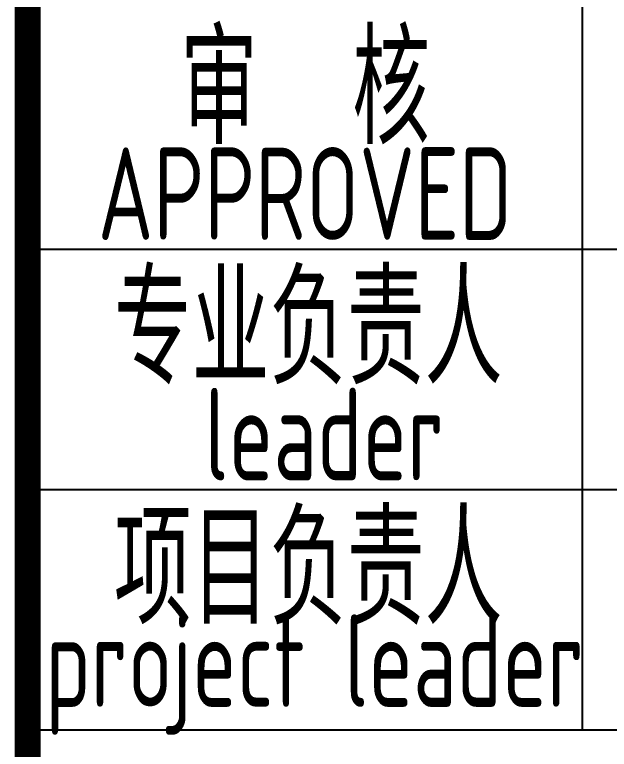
# Model space of a CAD drawing. Extents: x 9732137 to 18866768, y -962146 to 246094.
# Drawn here: x 9817422 to 9819029, y -358759 to -356773 of the extents above; entities that cross this region are included whole.
import ezdxf
from ezdxf.enums import TextEntityAlignment as Align

# ---------------------------------------------------------------- set-up
doc = ezdxf.new("R2010")
doc.units = 0
doc.header["$LTSCALE"] = 1000
doc.layers.get('0').update_dxf_attribs({"linetype": 'CONTINUOUS'})
doc.styles.add('TSSD_Rein', font='Tssdeng.shx', dxfattribs={"width": 0.7, "bigfont": 'hztxt.shx'})

msp = doc.modelspace()

# ---------------------------------------------------------------- linework, layer by layer
for p, q in [((9818956.8, -358706.3), (9818956.8, -355456.3)), ((9817456.8, -357406.3), (9822956.8, -357406.3)), ((9817456.8, -358056.3), (9822956.8, -358056.3)), ((9817456.8, -358706.3), (9835456.8, -358706.3))]:
    msp.add_line(p, q)
msp.add_lwpolyline([(9835456.8, -353706.3, 70, 70, 0), (9817456.8, -353706.3, 70, 70, 0), (9817456.8, -359706.3, 0, 0, 0)], format="xyseb")
msp.add_lwpolyline([(9835456.8, -353706.3, 70, 70, 0), (9817456.8, -353706.3, 70, 70, 0), (9817456.8, -359706.3, 0, 0, 0)], format="xyseb")
at = {"const_width": 70}
msp.add_lwpolyline([(9817456.8, -353706.3), (9817456.8, -359706.3)], dxfattribs=at)

# ---------------------------------------------------------------- texts
at = {"style": 'TSSD_Rein', "width": 0.7}
for s, height, p in [('审  核', 300, (9818206.8, -356956.3)), ('APPROVED', 250, (9818206.8, -357256.3)), ('专业负责人', 300, (9818215.1, -357606.3)), ('leader', 250, (9818258.7, -357906.3)), ('项目负责人', 300, (9818215.1, -358256.3)), ('project leader', 250, (9818232.3, -358556.3))]:
    msp.add_text(s, height=height, dxfattribs=at).set_placement(p, align=Align.MIDDLE)

doc.saveas('drawing.dxf')
